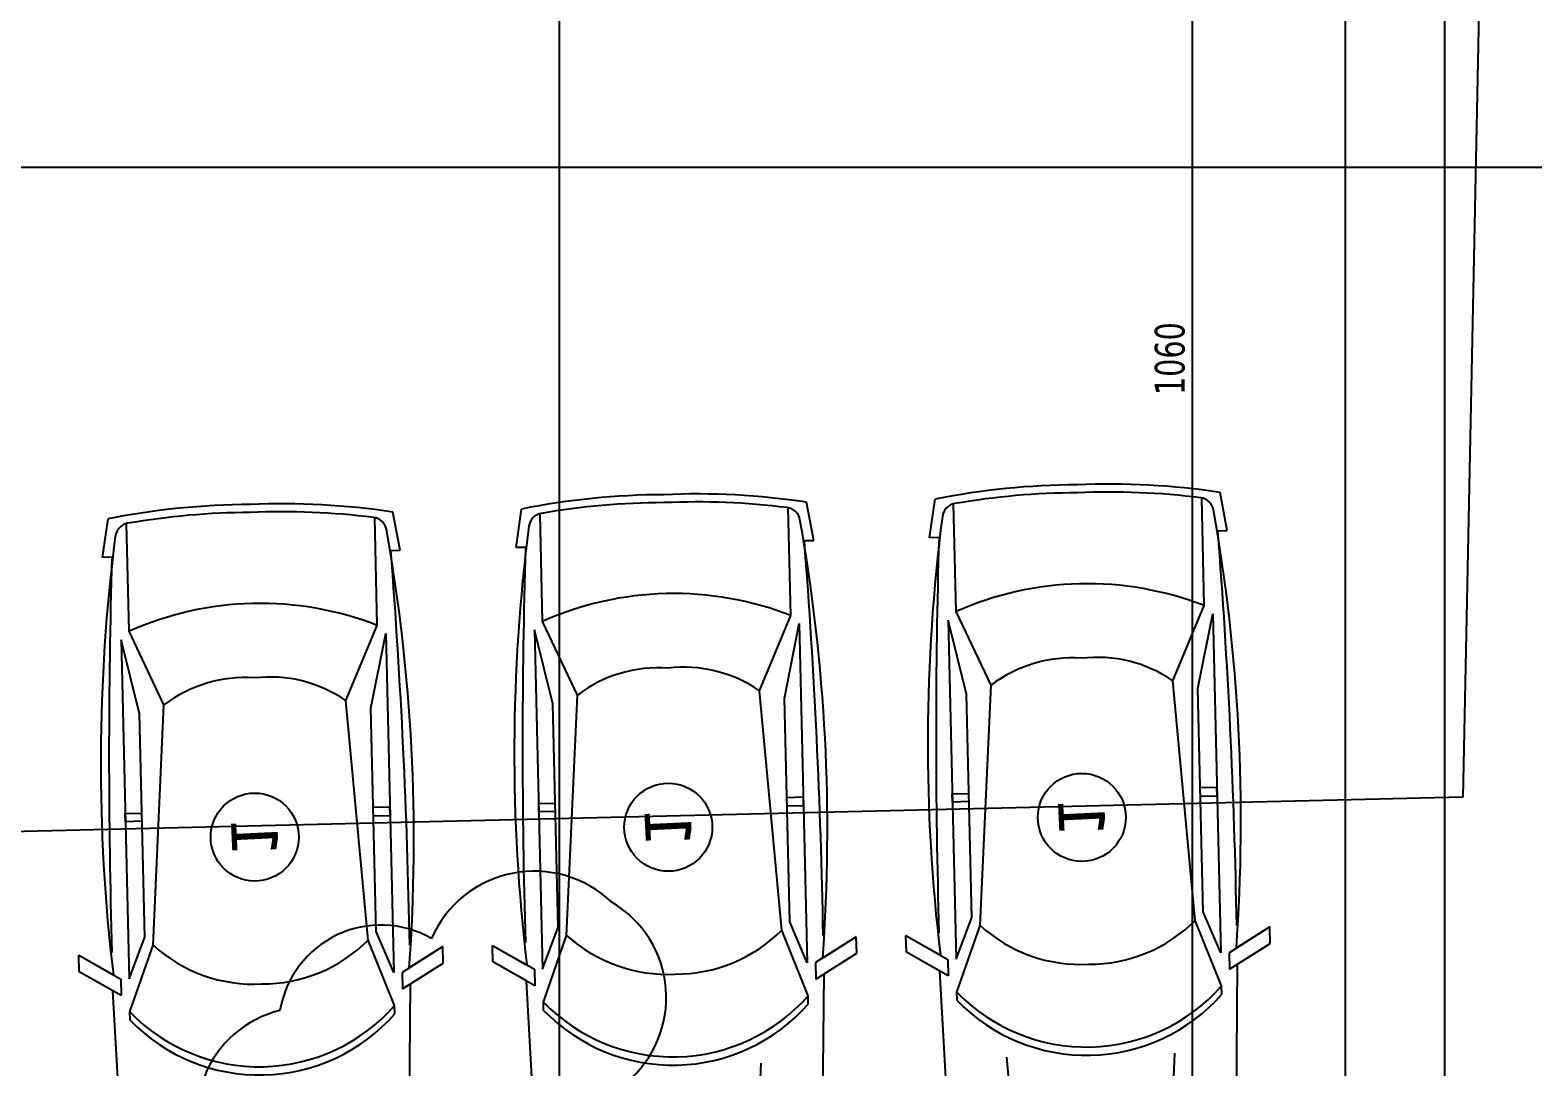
# Model space of a CAD drawing. Header units: millimetres. Extents: x 43168.9 to 43194.6, y -25545.1 to -25543.4.
# Drawn here: x 43169.6669 to 43169.8486, y -25544.7426 to -25544.6173 of the extents above; entities that cross this region are included whole.
import ezdxf
from ezdxf.enums import TextEntityAlignment as Align

# ---------------------------------------------------------------- set-up
doc = ezdxf.new("R2010")
doc.units = ezdxf.units.MM
doc.header["$LTSCALE"] = 200
doc.linetypes.add('DASHDOT', pattern=[1, 0.5, -0.25, 0, -0.25])
doc.linetypes.add('DASHDOT2', pattern=[0.5, 0.25, -0.125, 0, -0.125])
for name, color, linetype in [('aks_sgh', 5, 'DASHDOT2'), ('olcuic_sgh', 183, 'Continuous'), ('yapi-yaklasma_sgh', 41, 'DASHDOT')]:
    doc.layers.add(name, color=color, linetype=linetype)
doc.styles.add('dim', font='VERDANA.TTF', dxfattribs={"width": 0.7})
doc.styles.add('text1', font='VERDANA.TTF')

msp = doc.modelspace()

# ---------------------------------------------------------------- linework, layer by layer
at = {"color": 0}
for p, q in [((43169.76165828001, -25544.67900849852), (43169.76077420472, -25544.67438560846)), ((43169.77565370387, -25544.67867522552), (43169.77631673212, -25544.67401549429)), ((43169.7788671642, -25544.68760140699), (43169.77855710303, -25544.67458073726)), ((43169.80885916895, -25544.68688720745), (43169.80854910777, -25544.67386653772)), ((43169.81164410956, -25544.67781818607), (43169.81076003427, -25544.67319529602)), ((43169.67568204476, -25544.6810558504), (43169.67634507301, -25544.67639611917)), ((43169.70888750984, -25544.68926783233), (43169.70857744866, -25544.6762471626)), ((43169.71167245045, -25544.68019881096), (43169.71078837516, -25544.6755759209)), ((43169.72566787431, -25544.67986553796), (43169.72633090257, -25544.67520580673)), ((43169.72888133465, -25544.68879171943), (43169.72857127347, -25544.6757710497)), ((43169.7588733394, -25544.68807751989), (43169.75856327822, -25544.67505685016)), ((43169.67889550509, -25544.68998203187), (43169.67858544392, -25544.67696136214)), ((43169.81050266347, -25544.67784536733), (43169.81164410956, -25544.67781818607)), ((43169.81064437608, -25544.67784199273), (43169.81164410956, -25544.67781818607)), ((43169.71053100436, -25544.68022599221), (43169.71167245045, -25544.68019881096)), ((43169.71067271697, -25544.68022261761), (43169.71167245045, -25544.68019881096)), ((43169.72680932042, -25544.67983835671), (43169.72566787431, -25544.67986553796)), ((43169.72666760781, -25544.67984173131), (43169.72566787431, -25544.67986553796)), ((43169.76051683391, -25544.67903567977), (43169.76165828001, -25544.67900849852)), ((43169.76065854652, -25544.67903230516), (43169.76165828001, -25544.67900849852)), ((43169.77679514997, -25544.67864804427), (43169.77565370387, -25544.67867522552)), ((43169.77665343736, -25544.67865141887), (43169.77565370387, -25544.67867522552)), ((43169.67682349086, -25544.68102866915), (43169.67568204476, -25544.6810558504)), ((43169.67668177826, -25544.68103204375), (43169.67568204476, -25544.6810558504)), ((43169.80507449485, -25544.69598003548), (43169.80885916895, -25544.68688720745)), ((43169.70510283574, -25544.69836066036), (43169.70888750984, -25544.68926783233)), ((43169.73309452848, -25544.69769409425), (43169.72888133465, -25544.68879171943)), ((43169.75508866529, -25544.69717034792), (43169.7588733394, -25544.68807751989)), ((43169.75811167242, -25544.69809866146), (43169.75989687954, -25544.68905344673)), ((43169.75989687954, -25544.68905344673), (43169.76087295224, -25544.73004251988)), ((43169.77789123737, -25544.68862494713), (43169.77886731007, -25544.72961402029)), ((43169.78010496421, -25544.69757493525), (43169.77789123737, -25544.68862494713)), ((43169.78308035804, -25544.69650378181), (43169.7788671642, -25544.68760140699)), ((43169.80809750198, -25544.69690834902), (43169.80988270909, -25544.68786313429)), ((43169.80988270909, -25544.68786313429), (43169.8108587818, -25544.72885220744)), ((43169.67791957826, -25544.69100557201), (43169.67889565096, -25544.73199464517)), ((43169.6801333051, -25544.69995556014), (43169.67791957826, -25544.69100557201)), ((43169.68310869893, -25544.69888440669), (43169.67889550509, -25544.68998203187)), ((43169.70812584287, -25544.6992889739), (43169.70991104998, -25544.69024375917)), ((43169.70991104998, -25544.69024375917), (43169.71088712269, -25544.73123283233)), ((43169.72790540781, -25544.68981525957), (43169.72888148051, -25544.73080433272)), ((43169.73011913466, -25544.6987652477), (43169.72790540781, -25544.68981525957)), ((43169.78177128394, -25544.72554366637), (43169.78308035804, -25544.69650378181)), ((43169.80776435471, -25544.72492469343), (43169.80507449485, -25544.69598003548)), ((43169.7077926956, -25544.72730531831), (43169.70510283574, -25544.69836066036)), ((43169.73178545438, -25544.7267339788), (43169.73309452848, -25544.69769409425)), ((43169.75777852516, -25544.72611500587), (43169.75508866529, -25544.69717034792)), ((43169.75875445201, -25544.72509146573), (43169.75811167242, -25544.69809866146)), ((43169.7807477438, -25544.72456773953), (43169.78010496421, -25544.69757493525)), ((43169.80874028156, -25544.72390115329), (43169.80809750198, -25544.69690834902)), ((43169.68077608469, -25544.72694836441), (43169.6801333051, -25544.69995556014)), ((43169.68179962483, -25544.72792429125), (43169.68310869893, -25544.69888440669)), ((43169.70876862245, -25544.72628177817), (43169.70812584287, -25544.6992889739)), ((43169.73076191424, -25544.72575805197), (43169.73011913466, -25544.6987652477)), ((43169.81038264877, -25544.70885753761), (43169.80838318179, -25544.70890515091)), ((43169.81040645542, -25544.7098572711), (43169.81038264877, -25544.70885753761)), ((43169.72840534749, -25544.71080966289), (43169.73040481447, -25544.71076204959)), ((43169.72842915414, -25544.71180939639), (43169.72840534749, -25544.71080966289)), ((43169.76039681922, -25544.71004785005), (43169.75839735223, -25544.71009546336)), ((43169.75842115888, -25544.71109519685), (43169.76042062587, -25544.71104758355)), ((43169.76042062587, -25544.71104758355), (43169.76039681922, -25544.71004785005)), ((43169.77839117705, -25544.70961935045), (43169.78039064402, -25544.70957173715)), ((43169.7784149837, -25544.71061908394), (43169.77839117705, -25544.70961935045)), ((43169.78041445068, -25544.71057147064), (43169.7784149837, -25544.71061908394)), ((43169.80840698844, -25544.70990488441), (43169.81040645542, -25544.7098572711)), ((43169.67841951794, -25544.71199997534), (43169.68041898491, -25544.71195236203)), ((43169.67844332458, -25544.71299970883), (43169.67841951794, -25544.71199997534)), ((43169.71041098966, -25544.7112381625), (43169.70841152268, -25544.7112857758)), ((43169.70843532933, -25544.71228550929), (43169.71043479631, -25544.71223789599)), ((43169.71043479631, -25544.71223789599), (43169.71041098966, -25544.7112381625)), ((43169.73042862112, -25544.71176178308), (43169.72842915414, -25544.71180939639)), ((43169.68044279157, -25544.71295209553), (43169.67844332458, -25544.71299970883)), ((43169.76087295224, -25544.73004251988), (43169.75875445201, -25544.72509146573)), ((43169.77886731007, -25544.72961402029), (43169.7807477438, -25544.72456773953)), ((43169.77896253667, -25544.73361295425), (43169.78177128394, -25544.72554366637)), ((43169.8109540084, -25544.73285114141), (43169.80776435471, -25544.72492469343)), ((43169.8108587818, -25544.72885220744), (43169.80874028156, -25544.72390115329)), ((43169.67889565096, -25544.73199464517), (43169.68077608469, -25544.72694836441)), ((43169.71098234929, -25544.73523176629), (43169.7077926956, -25544.72730531831)), ((43169.71088712269, -25544.73123283233), (43169.70876862245, -25544.72628177817)), ((43169.72888148051, -25544.73080433272), (43169.73076191424, -25544.72575805197)), ((43169.72897670712, -25544.73480326669), (43169.73178545438, -25544.7267339788)), ((43169.76096817885, -25544.73404145385), (43169.75777852516, -25544.72611500587)), ((43169.76679993324, -25544.7269004795), (43169.76187268573, -25544.73001871324)), ((43169.76679993324, -25544.7269004795), (43169.76285813523, -25544.72939506649)), ((43169.76684754654, -25544.72889994649), (43169.76679993324, -25544.7269004795)), ((43169.76684754654, -25544.72889994649), (43169.76679993324, -25544.7269004795)), ((43169.77279748917, -25544.72675765972), (43169.77786757658, -25544.72963782693)), ((43169.77279748917, -25544.72675765972), (43169.77685355909, -25544.72906179349)), ((43169.77284510247, -25544.7287571267), (43169.77279748917, -25544.72675765972)), ((43169.77284510247, -25544.7287571267), (43169.77279748917, -25544.72675765972)), ((43169.81678576279, -25544.72571016706), (43169.81185851529, -25544.72882840079)), ((43169.81678576279, -25544.72571016706), (43169.81284396479, -25544.72820475405)), ((43169.8168333761, -25544.72770963404), (43169.81678576279, -25544.72571016706)), ((43169.8168333761, -25544.72770963404), (43169.81678576279, -25544.72571016706)), ((43169.67282583006, -25544.7291382846), (43169.67789591747, -25544.73201845182)), ((43169.67282583006, -25544.7291382846), (43169.67688189998, -25544.73144241838)), ((43169.67287344336, -25544.73113775158), (43169.67282583006, -25544.7291382846)), ((43169.67287344336, -25544.73113775158), (43169.67282583006, -25544.7291382846)), ((43169.67899087756, -25544.73599357913), (43169.68179962483, -25544.72792429125)), ((43169.71681410368, -25544.72809079194), (43169.71188685618, -25544.73120902567)), ((43169.71681410368, -25544.72809079194), (43169.71287230568, -25544.73058537893)), ((43169.71686171699, -25544.73009025893), (43169.71681410368, -25544.72809079194)), ((43169.71686171699, -25544.73009025893), (43169.71681410368, -25544.72809079194)), ((43169.72281165961, -25544.72794797216), (43169.72788174702, -25544.73082813938)), ((43169.72281165961, -25544.72794797216), (43169.72686772954, -25544.73025210593)), ((43169.72285927292, -25544.72994743914), (43169.72281165961, -25544.72794797216)), ((43169.72285927292, -25544.72994743914), (43169.72281165961, -25544.72794797216)), ((43169.76192029904, -25544.73201818022), (43169.76684754654, -25544.72889994649)), ((43169.76290574854, -25544.73139453347), (43169.76684754654, -25544.72889994649)), ((43169.77791518988, -25544.73163729392), (43169.77284510247, -25544.7287571267)), ((43169.7769011724, -25544.73106126047), (43169.77284510247, -25544.7287571267)), ((43169.81185851529, -25544.72882840079), (43169.81190612859, -25544.73082786777)), ((43169.81190612859, -25544.73082786777), (43169.8168333761, -25544.72770963404)), ((43169.81289157809, -25544.73020422103), (43169.8168333761, -25544.72770963404)), ((43169.71193446948, -25544.73320849266), (43169.71686171699, -25544.73009025893)), ((43169.71291991898, -25544.73258484591), (43169.71686171699, -25544.73009025893)), ((43169.72792936033, -25544.73282760636), (43169.72285927292, -25544.72994743914)), ((43169.72691534284, -25544.73225157292), (43169.72285927292, -25544.72994743914)), ((43169.72788174702, -25544.73082813938), (43169.72792936033, -25544.73282760636)), ((43169.76187268573, -25544.73001871324), (43169.76192029904, -25544.73201818022)), ((43169.77845109447, -25544.75821528775), (43169.7769011724, -25544.73106126047)), ((43169.77786757658, -25544.72963782693), (43169.77791518988, -25544.73163729392)), ((43169.81263591747, -25544.75740124464), (43169.81289157809, -25544.73020422103)), ((43169.67794353077, -25544.7340179188), (43169.67287344336, -25544.73113775158)), ((43169.67692951329, -25544.73344188536), (43169.67287344336, -25544.73113775158)), ((43169.67789591747, -25544.73201845182), (43169.67794353077, -25544.7340179188)), ((43169.71188685618, -25544.73120902567), (43169.71193446948, -25544.73320849266)), ((43169.71266425836, -25544.75978186952), (43169.71291991898, -25544.73258484591)), ((43169.72846526491, -25544.75940560019), (43169.72691534284, -25544.73225157292)), ((43169.76265008791, -25544.75859155708), (43169.76290574854, -25544.73139453347)), ((43169.81097781505, -25544.7338508749), (43169.8109540084, -25544.73285114141)), ((43169.67847943536, -25544.76059591263), (43169.67692951329, -25544.73344188536)), ((43169.7609919855, -25544.73504118734), (43169.76096817885, -25544.73404145385)), ((43169.77898634333, -25544.73461268774), (43169.77896253667, -25544.73361295425)), ((43169.67901468422, -25544.73699331262), (43169.67899087756, -25544.73599357913)), ((43169.71100615594, -25544.73623149978), (43169.71098234929, -25544.73523176629)), ((43169.72900051377, -25544.73580300018), (43169.72897670712, -25544.73480326669)), ((43169.7865558374, -25544.75843964498), (43169.7849951721, -25544.74147170231)), ((43169.80455104024, -25544.75801112526), (43169.8053022794, -25544.74098812921)), ((43169.75456521069, -25544.7592014377), (43169.75531644985, -25544.74217844165))]:
    msp.add_line(p, q, dxfattribs=at)
for p, q in [((43169.78874231198, -25544.71273070326), (43169.78874231198, -25544.71273070326)), ((43169.73875648242, -25544.7139210157), (43169.73875648242, -25544.7139210157)), ((43169.68877065288, -25544.71511132814), (43169.68877065288, -25544.71511132814))]:
    msp.add_line(p, q)
at = {"linetype": 'Continuous'}
for centre in [(43169.79405624954, -25544.71247679834), (43169.74407041998, -25544.71366711078), (43169.69408459043, -25544.71485742322)]:
    msp.add_circle(centre, 0.005320000000000346, dxfattribs=at)
at = {"color": 0}
for centre, radius, start, end in [((43169.79385370207, -25544.76193666218), 0.08965309296207911, 90.20920210520774, 101.280314080021), ((43169.79742790206, -25544.76185154976), 0.08965309296207911, 81.44794005489605, 92.51904979442061), ((43169.69388204296, -25544.76431728706), 0.08965309296207911, 90.20920210520774, 101.280314080021), ((43169.69745624295, -25544.76423217465), 0.08965309296207911, 81.44794005489605, 92.51904979442061), ((43169.74386787252, -25544.76312697462), 0.08965309296207911, 90.20920210520774, 101.280314080021), ((43169.74386787252, -25544.76312697462), 0.08868921503438901, 90.20920210520774, 99.8525898110981), ((43169.7474420725, -25544.7630418622), 0.08965309296207911, 81.44794005489605, 92.51904979442061), ((43169.7474420725, -25544.7630418622), 0.08868921503438901, 82.87566179897829, 92.51904979442061), ((43169.77898574926, -25544.67632895418), 0.0018, 99.8525898110981, 172.6403063385882), ((43169.79385370207, -25544.76193666218), 0.08868921503438901, 90.20920210520774, 99.8525898110981), ((43169.79742790206, -25544.76185154976), 0.08868921503438901, 82.87566179897829, 92.51904979442061), ((43169.80820416079, -25544.67563317622), 0.0018, 10.08794608925296, 82.87566179897829), ((43169.69388204296, -25544.76431728706), 0.08868921503438901, 90.20920210520774, 99.8525898110981), ((43169.69745624295, -25544.76423217465), 0.08868921503438901, 82.87566179897829, 92.51904979442061), ((43169.70823250168, -25544.6780138011), 0.0018, 10.08794608925296, 82.87566179897829), ((43169.7289999197, -25544.67751926662), 0.0018, 99.8525898110981, 172.6403063385882), ((43169.75821833123, -25544.67682348866), 0.0018, 10.08794608925296, 82.87566179897829), ((43169.54891919994, -25544.71405991592), 0.2143856953616721, 355.8798989305535, 10.08794608925296), ((43169.98982006207, -25544.70356074473), 0.2143856953616721, 172.6403063385882, 186.8483536933566), ((43169.5989050295, -25544.71286960347), 0.2143856953616721, 355.8798989305535, 10.08794608925296), ((43169.67901409015, -25544.67870957906), 0.0018, 99.8525898110981, 172.6403063385882), ((43169.49893337039, -25544.71525022836), 0.2143856953616721, 355.8798989305535, 10.08794608925296), ((43169.93983423251, -25544.70475105716), 0.2143856953616721, 172.6403063385882, 186.8483536933566), ((43169.02232919059, -25544.73939094399), 0.7905727552520726, 1.002819377198221, 4.464956657813337), ((43169.88984840296, -25544.70594136961), 0.2143856953616721, 172.6403063385882, 186.8483536933566), ((43170.51701892653, -25544.70379790083), 0.7905727552520726, 178.2632958276422, 181.7254338023045), ((43168.97234336103, -25544.74058125644), 0.7905727552520726, 1.002819377198221, 4.464956657813337), ((43170.56700475609, -25544.70260758839), 0.7905727552520726, 178.2632958276422, 181.7254338023045), ((43170.46703309697, -25544.70498821327), 0.7905727552520726, 178.2632958276422, 181.7254338023045), ((43168.92235753148, -25544.74177156888), 0.7905727552520726, 1.002819377198221, 4.464956657813337), ((43169.74473437647, -25544.72442502536), 0.03900065930309958, 91.36412606485756, 113.983991346845), ((43169.74473437647, -25544.72442502536), 0.03900065930309958, 68.74426118742127, 91.36412606485756), ((43169.79472020602, -25544.72323471291), 0.03900065930309958, 91.36412606485756, 113.983991346845), ((43169.79472020602, -25544.72323471291), 0.03900065930309958, 68.74426118742127, 91.36412606485756), ((43169.69474854691, -25544.7256153378), 0.03900065930309958, 91.36412606485756, 113.983991346845), ((43169.69474854691, -25544.7256153378), 0.03900065930309958, 68.74426118742127, 91.36412606485756), ((43169.74290545089, -25544.7106310887), 0.01623637964533992, 86.06319933715106, 127.1752903380783), ((43169.74590465137, -25544.71055966875), 0.01623637964533992, 55.55296332372676, 96.66505340765364), ((43169.79289128045, -25544.70944077626), 0.01623637964533992, 86.06319933715106, 127.1752903380783), ((43169.79589048092, -25544.7093693563), 0.01623637964533992, 55.55296332372676, 96.66505340765364), ((43169.69291962134, -25544.71182140114), 0.01623637964533992, 86.06319933715106, 127.1752903380783), ((43169.69591882181, -25544.71174998119), 0.01623637964533992, 55.55296332372676, 96.66505340765364), ((43169.79395608545, -25544.71214957448), 0.0181072108613248, 227.7067496705724, 272.9464799441023), ((43169.79495581894, -25544.71212576783), 0.0181072108613248, 269.781772345199, 315.0215019798766), ((43169.69498415983, -25544.71450639272), 0.0181072108613248, 269.781772345199, 315.0215019798766), ((43169.7439702559, -25544.71333988693), 0.0181072108613248, 227.7067496705724, 272.9464799441023), ((43169.74496998938, -25544.71331608027), 0.0181072108613248, 269.781772345199, 315.0215019798766), ((43169.69398442634, -25544.71453019937), 0.0181072108613248, 227.7067496705724, 272.9464799441023), ((43169.7946062742, -25544.71845027406), 0.02178608257773878, 271.3641260648575, 318.6228821496106), ((43169.74462044464, -25544.7196405865), 0.02178608257773878, 271.3641260648575, 318.6228821496106), ((43169.7946062742, -25544.71845027406), 0.02178608257773878, 224.1053709096929, 271.3641260648575), ((43169.79463008085, -25544.71945000755), 0.02178608257773878, 224.1053709096929, 271.3641260648575), ((43169.79463008085, -25544.71945000755), 0.02178608257773878, 271.3641260648575, 318.6228821496106), ((43169.69463461509, -25544.72083089895), 0.02178608257773878, 224.1053709096929, 271.3641260648575), ((43169.69463461509, -25544.72083089895), 0.02178608257773878, 271.3641260648575, 318.6228821496106), ((43169.69465842174, -25544.72183063244), 0.02178608257773878, 271.3641260648575, 318.6228821496106), ((43169.74462044464, -25544.7196405865), 0.02178608257773878, 224.1053709096929, 271.3641260648575), ((43169.74464425129, -25544.72064032), 0.02178608257773878, 224.1053709096929, 271.3641260648575), ((43169.74464425129, -25544.72064032), 0.02178608257773878, 271.3641260648575, 318.6228821496106), ((43169.69465842174, -25544.72183063244), 0.02178608257773878, 224.1053709096929, 271.3641260648575)]:
    msp.add_arc(centre, radius, start, end, dxfattribs=at)
for centre, radius, start, end in [((43169.72787199254, -25544.7325524878), 0.01356979449489811, 46.30551532277544, 156.3055151434815), ((43169.73048900099, -25544.73424724409), 0.01334359480357844, 309.5757539252086, 59.57575320830461), ((43169.70934178912, -25544.73786867759), 0.01237907588872513, 60.45438082458049, 170.4543804158682), ((43169.70022894128, -25544.74858737889), 0.01314118172039141, 103.621445887665, 213.6214460394324)]:
    msp.add_arc(centre, radius, start, end)
at = {"layer": 'aks_sgh'}
for p, q in [((43169.73087904157, -25543.74091939969), (43169.73087904157, -25544.78991939969)), ((43169.82587904157, -25543.74091939969), (43169.82587904157, -25544.78991939969)), ((43169.83787904157, -25543.74091939969), (43169.83787904157, -25544.78991939969)), ((43169.99087959111, -25544.63391939969), (43169.01487849203, -25544.63391939969))]:
    msp.add_line(p, q, dxfattribs=at)
at = {"layer": 'olcuic_sgh'}
msp.add_line((43169.80738822829, -25544.55066939969), (43169.80738822829, -25544.76313052203), dxfattribs=at)
at = {"layer": 'yapi-yaklasma_sgh'}
for p, q in [((43169.84858227101, -25544.29613097702), (43169.84012530857, -25544.71004852501)), ((43169.84012530857, -25544.71004852501), (43169.16399999889, -25544.72614544623))]:
    msp.add_line(p, q, dxfattribs=at)

# ---------------------------------------------------------------- texts
at = {"linetype": 'Continuous', "style": 'text1', "text_generation_flag": 4}
for height, p in [(0.005600000000000294, (43169.79405624954, -25544.71247679834)), (0.005600000000000294, (43169.74407041998, -25544.71366711078)), (0.005600000000000657, (43169.69408459043, -25544.71485742322))]:
    msp.add_attdef('1', text='', height=height, rotation=92.73556609848184, dxfattribs=at).set_placement(p, align=Align.MIDDLE)
at = {"layer": 'olcuic_sgh', "color": 2, "style": 'dim', "width": 0.7}
msp.add_text('1060', height=0.0036, rotation=90, dxfattribs=at).set_placement((43169.80647701271, -25544.66142800653))

doc.saveas('drawing.dxf')
